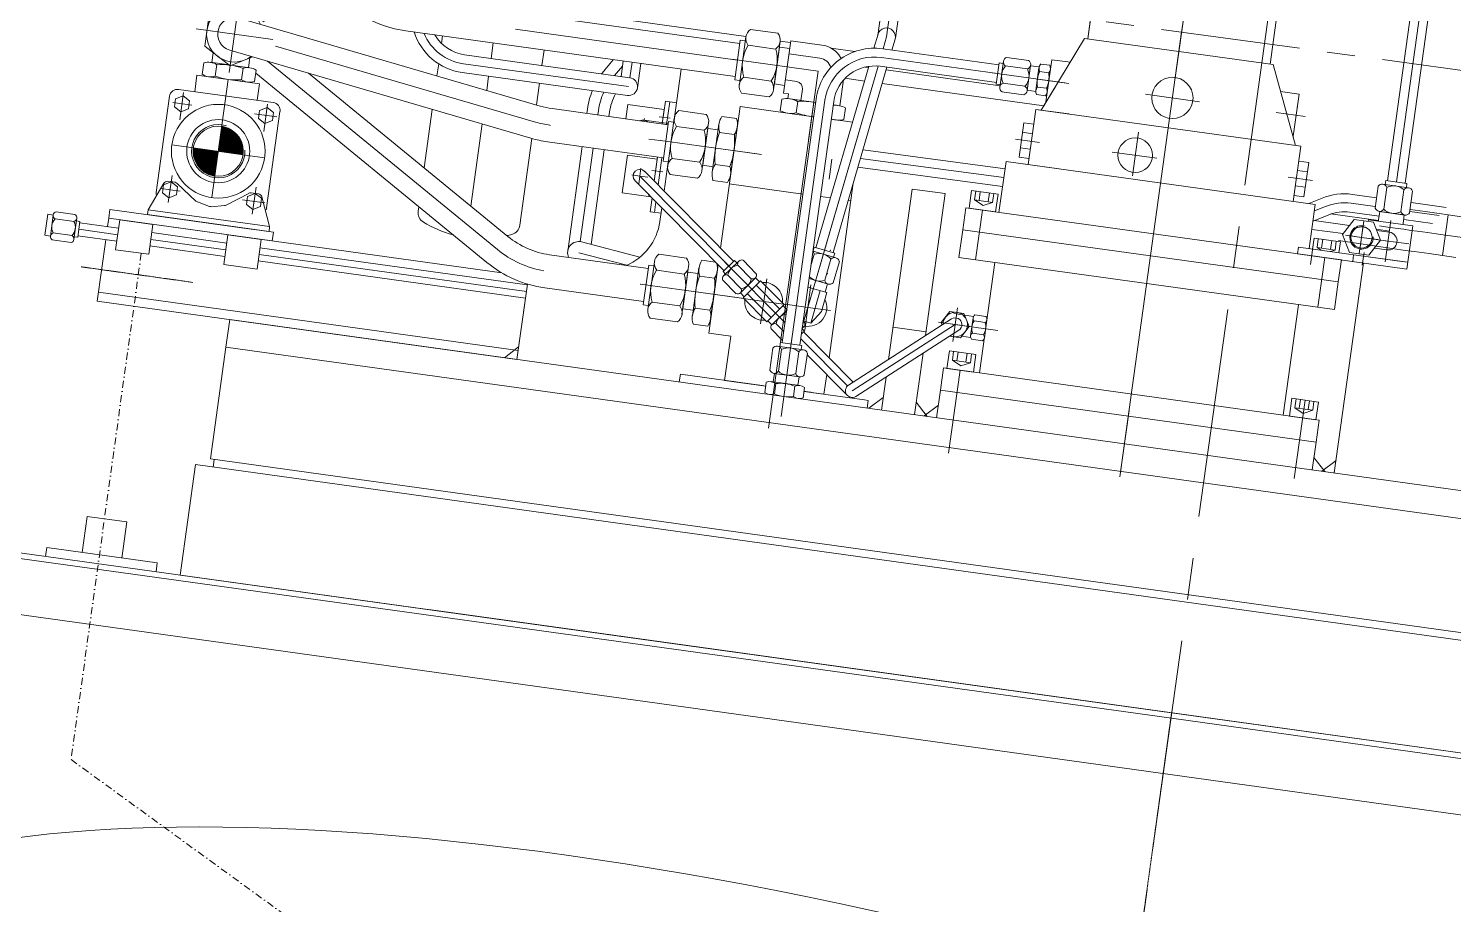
# Model space of a CAD drawing. Extents: x 766778 to 845620, y 133762 to 209800.
# Drawn here: x 774359 to 775637, y 190359 to 191144 of the extents above; entities that cross this region are included whole.
import ezdxf

# ---------------------------------------------------------------- set-up
doc = ezdxf.new("R2010")
doc.units = 0
doc.header["$MEASUREMENT"] = 0
for name, pattern in [('ACAD_ISO03W100', [30, 12, -18]), ('CENTER', [2, 1.25, -0.25, 0.25, -0.25]), ('DASHDOT', [25.4, 12.7, -6.35, 0, -6.35])]:
    doc.linetypes.add(name, pattern=pattern)
doc.layers.get('0').update_dxf_attribs({"color": 1, "linetype": 'CONTINUOUS'})
doc.layers.get('Defpoints').update_dxf_attribs({"linetype": 'CONTINUOUS'})
for name, color, linetype in [('E00-JAT-25', 7, 'CONTINUOUS'), ('E00-KES-25', 7, 'CENTER'), ('E00-PKA-50', 3, 'DASHDOT'), ('HA0-KES-25', 7, 'CENTER')]:
    doc.layers.add(name, color=color, linetype=linetype)
doc.layers.add('E00-JAT-50', color=252, linetype='CONTINUOUS', lineweight=5)

# ---------------------------------------------------------------- blocks, each defined once
blk = doc.blocks.new('A$C083F08EE')
at = {"layer": 'E00-KES-25', "color": 253, "linetype": 'CENTER', "lineweight": 5, "ltscale": 150}
blk.add_line((2818.1, 5852.9), (2095.8, 713.8), dxfattribs=at)
blk = doc.blocks.new('A$C59AF2E24')
at = {"layer": 'Defpoints', "color": 252, "linetype": 'ByBlock', "lineweight": 5}
blk.add_point((355, 2070.6), dxfattribs=at)
at = {"layer": 'E00-JAT-25', "color": 252, "linetype": 'Continuous', "lineweight": 5}
for p, q in [((1312.6, 2457.9), (1361, 2802.5)), ((1306.9, 2417.3), (1350.6, 2728.2)), ((1236.5, 2509), (1228.9, 2454.5)), ((468.4, 2494.4), (458.8, 2425.7)), ((1232.6, 2481.8), (1228.8, 2454.5)), ((1399.8, 2486), (1392.2, 2431.5)), ((1398.6, 2477.3), (1392.2, 2431.5)), ((429.3, 2464.9), (497.9, 2455.2)), ((916.3, 2414), (922.3, 2456.8)), ((950.9, 2460.1), (926.4, 2463.5)), ((1045.2, 2446), (1048.3, 2456.6)), ((1226, 2454.9), (1187, 2390.7)), ((1395, 2431.1), (1226, 2454.9)), ((1313, 2460.8), (1256.9, 2061.8)), ((443.2, 2434.6), (444.4, 2443.3)), ((948.9, 2445.8), (924.4, 2449.3)), ((947, 2409.6), (953, 2452.5)), ((962.5, 2453.2), (955.9, 2406.3)), ((960.9, 2441.5), (988.6, 2437.6)), ((962.5, 2453.2), (990.3, 2449.3)), ((436.1, 2434.3), (434.7, 2424)), ((477.3, 2429.8), (442.1, 2434.8)), ((447.8, 2432.7), (446.4, 2422.4)), ((471.3, 2429.4), (469.8, 2419.1)), ((476.2, 2430), (477.4, 2438.7)), ((476.2, 2430), (476.3, 2430.2)), ((864.1, 2428), (857.4, 2380.5)), ((909.7, 2436.7), (987, 2425.9)), ((977.4, 2214.2), (1040.7, 2430.4)), ((1149.9, 2411.4), (1153.2, 2434.5)), ((1174.6, 2427.6), (1155.1, 2430.3)), ((1175.6, 2435.3), (1156.1, 2438)), ((1174.3, 2407.9), (1177.5, 2431.1)), ((1185, 2428.7), (1182.1, 2408.2)), ((1186.5, 2432), (1194.6, 2430.9)), ((1191.1, 2398.2), (1196.4, 2435.8)), ((1196.4, 2435.8), (1213.2, 2433.5)), ((1395, 2431.1), (1414.8, 2358.7)), ((427.9, 2408.5), (429.9, 2423.4)), ((485.9, 2415.5), (429.9, 2423.4)), ((475.5, 2417), (440.3, 2421.9)), ((443, 2313.5), (457.9, 2419.4)), ((483, 2427.7), (481.5, 2417.4)), ((483.8, 2400.7), (485.9, 2415.5)), ((944.9, 2417.2), (920.3, 2420.7)), ((957.6, 2418.1), (967.7, 2416.6)), ((987, 2425.9), (978.3, 2364.5)), ((1006.5, 2394.9), (1009.8, 2418)), ((1142.9, 2424.2), (1208.1, 2415)), ((1185.5, 2425.2), (1193.7, 2424)), ((1185.8, 2418.1), (1211.6, 2414.5)), ((1195.2, 2427.3), (1192.3, 2406.7)), ((393.2, 2318.3), (405.3, 2404.4)), ((413.5, 2410.5), (498.2, 2398.6)), ((414.4, 2383.3), (417.9, 2407.7)), ((942.9, 2402.9), (918.3, 2406.4)), ((972.8, 2409.9), (971.3, 2399.8)), ((1171.3, 2404.4), (1151.8, 2407.2)), ((1172.4, 2412.1), (1152.9, 2414.9)), ((1182.6, 2404.6), (1190.8, 2403.4)), ((1183.6, 2411.4), (1191.8, 2410.3)), ((1200.3, 2412.6), (1187, 2390.7)), ((1280.4, 2404.8), (1328.9, 2398)), ((1418.2, 2404.7), (1401.4, 2407)), ((1412.9, 2367), (1418.2, 2404.7)), ((408.2, 2398.8), (425.4, 2396.4)), ((489.8, 2372.7), (493.2, 2397.1)), ((492.2, 2304.4), (504.3, 2390.5)), ((847.1, 2378.9), (849.9, 2399.2)), ((859.8, 2397.8), (849.9, 2399.2)), ((851, 2378.3), (853.9, 2398.6)), ((886.6, 2387.3), (862, 2390.8)), ((916.9, 2394.3), (982.8, 2385.1)), ((954.3, 2400.9), (952.8, 2390.6)), ((959.6, 2401.4), (984.6, 2397.9)), ((984.6, 2397.9), (961.6, 2401.2)), ((968.6, 2398.9), (967.1, 2388.6)), ((1000.5, 2395.7), (1006.5, 2394.9)), ((1004.5, 2395.1), (1000.5, 2395.7)), ((1011.5, 2392.8), (1010, 2382.5)), ((1182.1, 2391.4), (1175.1, 2341.9)), ((1175.1, 2341.9), (1182.1, 2391.4)), ((1182.1, 2391.4), (1419.7, 2358)), ((1211.8, 2387.2), (1182.1, 2391.4)), ((1416.8, 2393.2), (1416.6, 2393)), ((481.4, 2388.6), (501.5, 2385.7)), ((830.7, 2381.2), (831.1, 2383.8)), ((854.3, 2383.9), (844.4, 2385.3)), ((851.9, 2341.2), (857.9, 2384.1)), ((882.6, 2336.9), (888.6, 2379.8)), ((897.9, 2378.5), (891.9, 2335.6)), ((900.5, 2385.4), (913.7, 2383.5)), ((982.8, 2385.1), (959.8, 2388.3)), ((1002.7, 2382.3), (998.7, 2382.8)), ((998.7, 2382.8), (1017.6, 2380.2)), ((1167, 2348.6), (1171.3, 2379.3)), ((1171.3, 2379.3), (1180.2, 2378)), ((1423.5, 2384.7), (1397.7, 2388.3)), ((845.4, 2364), (932.1, 2351.8)), ((884.6, 2373.1), (860, 2376.5)), ((898.5, 2371.1), (911.7, 2369.2)), ((914.3, 2376.2), (908.3, 2333.3)), ((1163.7, 2364.7), (1185.4, 2361.6)), ((1170.1, 2370.9), (1179, 2369.6)), ((1274.1, 2370.9), (1268.6, 2331.8)), ((407.3, 2360.9), (490.5, 2349.2)), ((886.6, 2358.2), (936.1, 2351.2)), ((1168.1, 2357), (1177, 2355.7)), ((1250.4, 2353), (1290.5, 2347.4)), ((1412.8, 2308.5), (1419.7, 2358)), ((1419.5, 2355.3), (1419.4, 2355.5)), ((826.9, 2332.2), (827.9, 2339.4)), ((839.9, 2327.6), (842.9, 2349.2)), ((843.4, 2324), (846.8, 2348.6)), ((852.4, 2344.8), (848.7, 2318.7)), ((880.5, 2344.5), (856, 2347.9)), ((894.5, 2342.5), (907.7, 2340.7)), ((999.1, 2346.9), (996.6, 2329.1)), ((1024.8, 2347.7), (1153.3, 2330.3)), ((1148.9, 2299.1), (1155.3, 2344.7)), ((1155.3, 2344.7), (1432.6, 2305.7)), ((1202.8, 2338), (1155.3, 2344.7)), ((1175.9, 2347.3), (1167, 2348.6)), ((1426.8, 2343.4), (1417.8, 2344.6)), ((1422.4, 2312.7), (1426.8, 2343.4)), ((386, 2302.7), (400, 2326.4)), ((403.7, 2328.2), (410.1, 2327.3)), ((404, 2309.1), (407.4, 2333.5)), ((412.1, 2326.3), (428.8, 2310.5)), ((826.9, 2332.2), (819.7, 2333.3)), ((826.9, 2332.2), (825.9, 2325.1)), ((826.9, 2332.2), (834, 2331.2)), ((837.7, 2337.3), (847.6, 2335.9)), ((878.5, 2330.2), (854, 2333.6)), ((892.5, 2328.2), (905.7, 2326.4)), ((1430, 2327.3), (1408.3, 2330.3)), ((1425.6, 2335), (1416.7, 2336.2)), ((397.4, 2321.8), (414.6, 2319.4)), ((476.3, 2317.3), (455.8, 2306.7)), ((484.9, 2316.8), (478.4, 2317.7)), ((479.3, 2298.6), (482.8, 2322.9)), ((494.9, 2287.4), (487.9, 2314)), ((835.6, 2314.9), (834.5, 2315)), ((907.1, 2325), (973.1, 2315.7)), ((988.9, 2313.5), (997.8, 2312.3)), ((1122.2, 2302.9), (1124.4, 2318.7)), ((1124.4, 2318.7), (1148.1, 2315.4)), ((1127.1, 2310.3), (1128.2, 2318.2)), ((1131.1, 2309.7), (1132.2, 2317.6)), ((1139.2, 2308.6), (1140.3, 2316.5)), ((1144.3, 2315.9), (1143.2, 2308)), ((1145.9, 2299.5), (1148.1, 2315.4)), ((1413.5, 2313.9), (1422.4, 2312.7)), ((1423.6, 2321.1), (1414.7, 2322.3)), ((1486.2, 2302.4), (1489, 2321.9)), ((1493.2, 2323.7), (1516.3, 2320.5)), ((1494, 2301.3), (1496.7, 2320.8)), ((1509.4, 2299.1), (1512.1, 2318.6)), ((1517.1, 2298), (1519.9, 2317.5)), ((303.5, 2301), (320.3, 2298.6)), ((350.6, 2295.2), (351.7, 2303.1)), ((498.2, 2282.5), (351.7, 2303.1)), ((385.4, 2298.4), (386, 2302.7)), ((386, 2302.7), (494.9, 2287.4)), ((430.1, 2309.7), (441.1, 2305.6)), ((454.5, 2306.3), (442.7, 2305.4)), ((470.5, 2311.5), (490.6, 2308.7)), ((836, 2300.2), (837.8, 2312.7)), ((836, 2300.2), (845.9, 2298.8)), ((840, 2299.6), (841.3, 2309.1)), ((846.6, 2303.7), (844.8, 2291.3)), ((1013.8, 2310), (1016.1, 2309.7)), ((1116.4, 2283.5), (1119.2, 2303.3)), ((1455.9, 2256), (1119.2, 2303.3)), ((1122.2, 2302.9), (1145.9, 2299.5)), ((1127.1, 2310.3), (1134.6, 2305.2)), ((1127.1, 2310.3), (1143.2, 2308)), ((1134, 2301.2), (1127.8, 2256.6)), ((1143.2, 2308), (1134.6, 2305.2)), ((1427, 2266.1), (1432.6, 2305.7)), ((293.3, 2280), (296, 2298.8)), ((300.9, 2298.1), (298.3, 2279.3)), ((302.6, 2294.7), (319.5, 2292.3)), ((322, 2295.2), (319.4, 2276.3)), ((349.5, 2287.7), (350.6, 2295.2)), ((350.6, 2295.2), (702.9, 2245.7)), ((497.1, 2274.6), (350.6, 2295.2)), ((385.4, 2298.4), (494.3, 2283.1)), ((480.4, 2285), (399.2, 2296.4)), ((494.3, 2283.1), (494.9, 2287.4)), ((1474, 2276.1), (1476, 2290.7)), ((1474, 2276.1), (1475.6, 2287.4)), ((1489.3, 2291.7), (1489.1, 2290.7)), ((1489.8, 2299.4), (1512.9, 2296.1)), ((1495.2, 2254.3), (1500.4, 2291.3)), ((1511.3, 2288.6), (1511.1, 2287.6)), ((1517.3, 2299.3), (1543.6, 2295.6)), ((1546.7, 2259.8), (1551.8, 2296.2)), ((1563.7, 2294.5), (1551.8, 2296.2)), ((299.9, 2275.8), (316.8, 2273.5)), ((300.8, 2282.1), (317.7, 2279.8)), ((340.1, 2220.9), (347.9, 2275.9)), ((497.1, 2274.6), (498.2, 2282.5)), ((1112.9, 2258.7), (1116.4, 2283.5)), ((1116.4, 2283.5), (1453.1, 2236.2)), ((1430, 2265.7), (1431.4, 2275.6)), ((1431.4, 2275.6), (1455.1, 2272.2)), ((1434.1, 2267.1), (1435.2, 2275)), ((1474, 2276.1), (1459.5, 2278.2)), ((1474, 2276.1), (1462.7, 2277.7)), ((1474, 2276.1), (1471.9, 2261.6)), ((1474, 2276.1), (1472.4, 2264.9)), ((1474, 2276.1), (1485.3, 2274.6)), ((1474, 2276.1), (1488.5, 2274.1)), ((868.5, 2258.6), (843.9, 2262.1)), ((993.8, 2270.3), (972.7, 2198)), ((980.2, 2251.5), (983.2, 2261.8)), ((982.1, 2264.7), (1002.6, 2258.7)), ((1417.3, 2267.4), (1416.5, 2261.5)), ((1417.3, 2267.4), (1512.1, 2254.1)), ((1431.3, 2273.6), (1428.2, 2251.8)), ((1434.1, 2267.1), (1450.2, 2264.8)), ((1434.1, 2267.1), (1437.8, 2264.6)), ((1438.1, 2266.5), (1439.2, 2274.5)), ((1450.2, 2264.8), (1445.9, 2263.4)), ((1446.2, 2265.4), (1447.3, 2273.3)), ((1451.3, 2272.8), (1450.2, 2264.8)), ((1453.7, 2262.3), (1455.1, 2272.2)), ((1474.6, 2251.3), (1476.2, 2262.7)), ((1516.4, 2270.2), (1491.1, 2273.7)), ((833.8, 2212.5), (839.8, 2255.3)), ((864.5, 2208.2), (870.5, 2251)), ((879.8, 2249.7), (873.8, 2206.9)), ((882.4, 2256.6), (894.7, 2254.9)), ((901.9, 2242.5), (915.5, 2255.9)), ((903, 2255), (956.9, 2200.4)), ((926.7, 2240), (914.7, 2252.1)), ((931.2, 2244.5), (919.3, 2256.6)), ((992.6, 2238.5), (998.2, 2257.4)), ((1000.1, 2236.3), (1005.7, 2255.2)), ((1449.6, 2211.4), (1112.9, 2258.7)), ((1145.1, 2254.2), (1131.2, 2155.2)), ((1416.5, 2261.5), (1514.5, 2247.7)), ((1429.1, 2259.7), (1452.9, 2256.4)), ((1441, 2258.1), (1434.8, 2213.5)), ((1449.2, 2065), (1475.7, 2253.2)), ((1455.9, 2256), (1453.1, 2236.2)), ((1466, 2254.5), (1466.8, 2260.5)), ((1475.9, 2260.7), (1475.7, 2259.2)), ((1546.7, 2259.8), (1558.6, 2258.1)), ((866.5, 2244.3), (841.9, 2247.8)), ((880.4, 2242.4), (893.6, 2240.5)), ((896.2, 2247.4), (890.2, 2204.5)), ((913.1, 2226.6), (901.2, 2238.8)), ((917.7, 2231.1), (905.7, 2243.2)), ((916.9, 2227.3), (930.5, 2240.7)), ((935, 2238.2), (919.4, 2222.8)), ((935, 2238.2), (956.2, 2216.7)), ((978.6, 2240.1), (995.7, 2235.1)), ((341.3, 2228.8), (717.6, 2175.9)), ((725.9, 2235.6), (716.4, 2168)), ((725.8, 2234.9), (725.9, 2235.6)), ((827.3, 2235.2), (914, 2223.1)), ((868.5, 2229.5), (918, 2222.5)), ((923.3, 2226.6), (944.5, 2205.1)), ((931.1, 2234.3), (952.3, 2212.8)), ((994.5, 2227.4), (977.5, 2232.4)), ((988.4, 2229.2), (979.9, 2200.2)), ((1453.1, 2236.2), (1449.6, 2211.4)), ((716.4, 2168), (340.1, 2220.9)), ((716.4, 2168), (724.2, 2223)), ((862.4, 2215.7), (837.9, 2219.2)), ((876.4, 2213.8), (889.6, 2211.9)), ((919.4, 2222.8), (940.6, 2201.3)), ((956.2, 2216.7), (940.6, 2201.3)), ((958.7, 2212.1), (945.1, 2198.7)), ((1107.4, 2183.5), (1111.6, 2213.7)), ((1417.4, 2215.9), (1403.5, 2116.9)), ((860.4, 2201.4), (835.9, 2204.9)), ((874.4, 2199.5), (887.6, 2197.6)), ((948.9, 2199.4), (955.7, 2192.5)), ((957.9, 2208.3), (958, 2208.3)), ((973.2, 2201.9), (974.4, 2200.7)), ((1094.4, 2200.7), (1124.6, 2196.5)), ((1147.8, 2193.2), (1106.7, 2199)), ((1114.3, 2207.5), (1108.4, 2208.4)), ((1125.8, 2205.9), (1118, 2207)), ((1125.6, 2204.7), (1123.3, 2188.4)), ((1126.5, 2201.8), (1136.3, 2200.4)), ((1127.2, 2207.2), (1137.1, 2205.8)), ((1137.9, 2202.9), (1135.6, 2186.6)), ((944.4, 2195), (954.6, 2184.5)), ((963, 2186.5), (953.2, 2116.6)), ((973.6, 2196.9), (972.3, 2195.6)), ((1053.7, 2196.4), (1083.4, 2192.2)), ((1123.1, 2187.1), (1115.3, 2188.2)), ((1124.2, 2185.5), (1134, 2184.1)), ((1124.9, 2190.9), (1134.8, 2189.5)), ((718, 2179.2), (705.2, 2169.6)), ((943.3, 2158.1), (946, 2177.6)), ((950.2, 2179.5), (973.4, 2176.3)), ((951, 2157), (953.7, 2176.5)), ((966.4, 2154.9), (969.1, 2174.4)), ((974.1, 2153.8), (976.9, 2173.3)), ((1102, 2159.3), (1104.2, 2175.1)), ((1104.2, 2175.1), (1128, 2171.8)), ((1106.9, 2166.7), (1108, 2174.6)), ((1111, 2166.1), (1112.1, 2174)), ((1119, 2165), (1120.1, 2172.9)), ((1124.1, 2172.3), (1123, 2164.4)), ((1099, 2159.7), (1096.2, 2139.9)), ((1099, 2159.7), (1435.7, 2112.4)), ((1106.9, 2166.7), (1114.4, 2161.6)), ((1106.9, 2166.7), (1123, 2164.4)), ((1123, 2164.4), (1114.4, 2161.6)), ((1125.7, 2155.9), (1128, 2171.8)), ((940, 2147.1), (938.7, 2138)), ((970.1, 2144.1), (944.4, 2147.7)), ((946.8, 2155.1), (969.9, 2151.9)), ((1102, 2159.3), (1125.7, 2155.9)), ((1113.9, 2157.6), (1103.4, 2083.3)), ((968.5, 2132.6), (942.8, 2136.2)), ((948.5, 2145.9), (947.2, 2136.8)), ((965.7, 2143.5), (964.4, 2134.3)), ((974.3, 2142.3), (973, 2133.1)), ((1096.2, 2139.9), (1092.7, 2115.1)), ((1264.6, 2116.2), (1096.2, 2139.9)), ((1032, 2123.7), (1044.8, 2133.3)), ((1074.5, 2129.1), (1084.1, 2116.3)), ((1081.5, 2116.7), (1094.3, 2126.3)), ((1409, 2116.1), (1411.2, 2132)), ((1411.2, 2132), (1435, 2128.6)), ((1423.1, 2130.3), (1413.2, 2060)), ((1413.9, 2123.5), (1415, 2131.4)), ((1413.9, 2123.5), (1430, 2121.3)), ((1413.9, 2123.5), (1421.4, 2118.4)), ((1417.9, 2123), (1419, 2130.9)), ((1430, 2121.3), (1421.4, 2118.4)), ((1426, 2121.8), (1427.1, 2129.7)), ((1431.1, 2129.2), (1430, 2121.3)), ((1432.7, 2112.8), (1435, 2128.6)), ((1264.6, 2116.2), (1432.9, 2092.6)), ((1409, 2116.1), (1432.7, 2112.8)), ((1435.7, 2112.4), (1432.9, 2092.6)), ((1432.9, 2092.6), (1429.4, 2067.8)), ((1440.6, 2066.2), (1431, 2079)), ((1450.8, 2076.2), (1438, 2066.6))]:
    blk.add_line(p, q, dxfattribs=at)
for points in [[(1414.8, 2750.4), (1517.5, 2736, -0.414214), (1555.8, 2685.1), (1505.3, 2325.8)], [(1415.9, 2758.3), (1518.6, 2743.9, -0.414214), (1563.7, 2684), (1513.2, 2324.7)], [(1413.6, 2742.5), (1516.4, 2728.1, -0.414214), (1547.9, 2686.3), (1497.3, 2326.9)], [(912.6, 2421.2), (617.3, 2462.7, -0.414214), (527.9, 2581.3), (538.9, 2659.5)], [(916.8, 2450.9), (621.5, 2492.4, -0.414214), (557.6, 2577.1), (568.6, 2655.3)], [(922.3, 2457.2), (722.6, 2485.2, -0.414214), (669.5, 2555.8), (673.1, 2582.1)], [(852.4, 2378.1), (748.4, 2392.8, -0.036619), (737.7, 2395.1), (467.9, 2474.4)], [(624.7, 2461.7, 0.288071), (667.8, 2425.3), (815.9, 2404.5)], [(633.6, 2460.4, 0.264501), (668.9, 2433.2), (817, 2412.4)], [(643.2, 2459, 0.228871), (670, 2441.1), (818.1, 2420.3)], [(914.7, 2436), (715.6, 2464, -0.414214)], [(848.2, 2348.4), (744.3, 2363, -0.036619), (729.3, 2366.3), (459.4, 2445.7)], [(746.9, 2377.8), (746.4, 2377.9, -0.036619), (733.5, 2380.7), (500.4, 2449.2)], [(962.3, 2451.6), (953, 2452.9, -0.414214)], [(954.4, 2182.7), (985, 2400.9, -0.414214), (1044.9, 2446), (1149, 2431.4)], [(1019.8, 2443.5), (998.7, 2446.5, -0.414214)], [(740.8, 2247.4, -0.129649), (699.1, 2266.6), (493.3, 2435.7)], [(803.3, 2436.5), (795.7, 2427.6, 0.016738), (792.8, 2423.9)], [(811.5, 2430.8), (804.3, 2422.3, 0.140738)], [(962.3, 2181.5), (993, 2399.8, -0.414214), (1043.8, 2438.1), (1147.9, 2423.5)], [(970.2, 2180.4), (1000.9, 2398.7, -0.414214), (1042.7, 2430.2), (1146.8, 2415.5)], [(1032, 2429.1), (1029.1, 2429.6, -0.414214)], [(830.1, 2219.7), (741.6, 2232.1, -0.137899), (689.6, 2255), (482.6, 2425)], [(834.3, 2249.4), (745.8, 2261.8, -0.137899), (708.6, 2278.2), (530.1, 2424.9)], [(1028.4, 2417), (1011.1, 2419.5, -0.414214)], [(1150.2, 2412.5), (1048, 2426.9, -0.414214)], [(784.5, 2408.9, 0.061729), (780, 2392.3), (779.4, 2388.4)], [(794.7, 2407.5, 0.072325), (789.9, 2390.9), (789.3, 2387)], [(805.2, 2406, 0.087418), (799.8, 2389.5), (799.3, 2385.6)], [(1189.3, 2394.4), (1044.4, 2414.8, -0.414214)], [(850.3, 2363.3), (835.1, 2365.4, -0.036619)], [(1426.7, 2306.5), (1438.6, 2311.3, -0.131652), (1465.8, 2314.7), (1487.5, 2311.6)], [(1431.8, 2299.9), (1441.6, 2303.9, -0.131652), (1464.7, 2306.7), (1486.4, 2303.7)], [(1549.2, 2278), (1581.9, 2273.4, 0.414214), (1610.2, 2294.7), (1611.4, 2303.8)], [(1430.5, 2290.8), (1444.6, 2296.5, -0.131652), (1463.6, 2298.8), (1489.7, 2295.1)], [(485.4, 2262.6), (725, 2228.9, 0.414214)], [(486.2, 2268.5), (725.8, 2234.9, 0.414214)], [(484.5, 2256.7), (724.2, 2223, 0.414214)], [(832.2, 2234.6), (826.9, 2235.3, -0.137899)]]:
    blk.add_lwpolyline(points, format="xyb", dxfattribs=at)
for points in [[(1040.4, 2457.8), (1053.5, 2550.8)], [(1048.3, 2456.6), (1061.4, 2549.6)], [(1056.3, 2455.5), (1069.3, 2548.4)], [(490.4, 2470.9), (467.6, 2488.6), (440.9, 2477.8), (436.9, 2449.2), (459.6, 2431.5), (479.8, 2439.6)], [(650.2, 2458.1), (649.2, 2451.4)], [(916.8, 2417.6), (912.2, 2418.2), (917.2, 2453.9), (921.8, 2453.2)], [(1037, 2446.5), (1040.7, 2458.9)], [(1045.2, 2446), (1048.3, 2456.6)], [(1053.2, 2444.8), (1056, 2454.4)], [(695.7, 2451.7), (693.8, 2437.8)], [(741.3, 2445.3), (739.3, 2431.4)], [(956.9, 2413.3), (947.7, 2414.6), (952.3, 2447.6), (961.6, 2446.3)], [(476.6, 2429.9), (476.3, 2430.2)], [(646.7, 2433.1), (645.1, 2422.3)], [(812.2, 2435.3), (810.2, 2421.4)], [(820.1, 2434.2), (818.1, 2420.3)], [(828, 2433.1), (825, 2411.3)], [(984.7, 2267.7), (1032.3, 2430.2)], [(992.4, 2265.5), (1040.7, 2430.4)], [(1000.1, 2263.3), (1048.7, 2429.3)], [(1150.2, 2413.4), (1146.6, 2414), (1149.2, 2433), (1152.9, 2432.5)], [(1182, 2407.4), (1174.4, 2408.5), (1177.4, 2430.5), (1185.1, 2429.5)], [(691.5, 2422), (689.7, 2409.2)], [(737.1, 2415.6), (734.4, 2396.1)], [(955.9, 2406.3), (960.2, 2405.7), (959.6, 2401.4)], [(640.9, 2392.3), (633.5, 2339.9)], [(814.4, 2383.5), (816.2, 2396.4), (848.9, 2391.8), (847.1, 2378.9)], [(899.1, 2267.5), (916.9, 2394.3)], [(983, 2397.9), (942, 2106)], [(685.5, 2379.2), (675.2, 2305.6)], [(830.8, 2382.2), (852.6, 2379.2)], [(852.4, 2344.8), (847.8, 2345.5), (852.8, 2381.1), (857.4, 2380.5)], [(730.1, 2366), (719.2, 2288.3)], [(892.6, 2340.5), (883.3, 2341.8), (887.9, 2374.8), (897.2, 2373.5)], [(775.3, 2358.7), (762.1, 2265)], [(785.2, 2357.3), (773.4, 2273.5)], [(795.1, 2355.9), (783.1, 2271)], [(1027.1, 2355.5), (1154.4, 2338.1)], [(836.7, 2313.7), (811.1, 2317.3), (815.9, 2351)], [(815.9, 2351), (842.6, 2347.2), (839.9, 2327.6)], [(1022.5, 2339.9), (1152.1, 2322.3)], [(902.2, 2247.3), (822.6, 2328)], [(906.5, 2251.5), (826.9, 2332.2)], [(910.8, 2255.7), (831.1, 2336.5)], [(1495.3, 2323.5), (1495.8, 2327.1), (1514.8, 2324.4), (1514.3, 2320.8)], [(1018.3, 2325.4), (996.3, 2168.9)], [(628.7, 2305), (628.1, 2301.1)], [(1551.8, 2296.2), (1543.6, 2297.4), (1531.2, 2299.1), (1517.5, 2301)], [(1518.4, 2307.3), (1549.8, 2302.9)], [(296, 2298.8), (300.9, 2298.1), (298.3, 2279.3), (293.3, 2280)], [(321.7, 2292.9), (324.8, 2292.4), (322.8, 2278.2), (319.7, 2278.6)], [(324.7, 2291.2), (359.4, 2286.4)], [(1431.5, 2291.2), (1463.2, 2286.7)], [(1446.5, 2297.2), (1489.2, 2291.2)], [(1514.5, 2247.7), (1519.9, 2286.3), (1480.3, 2291.9), (1480.1, 2290.4)], [(1489.3, 2291.7), (1490.3, 2299.3), (1512.3, 2296.2), (1511.3, 2288.6)], [(1511.8, 2292), (1537.7, 2288.4)], [(1517.3, 2299.3), (1543.6, 2295.6)], [(323, 2279.4), (357.8, 2274.5)], [(323.8, 2285.3), (358.6, 2280.4)], [(388.3, 2276.2), (455.6, 2266.8)], [(389.1, 2282.2), (456.5, 2272.7)], [(1429.4, 2283.4), (1457.5, 2279.5)], [(1474, 2276.1), (1497.8, 2272.8)], [(1487.2, 2283.4), (1499.1, 2281.7)], [(1487.7, 2282.3), (1498.9, 2280.7)], [(1549.2, 2278), (1545, 2278.6), (1541, 2279.1), (1537.1, 2279.7), (1533, 2280.3), (1528.7, 2280.9), (1523.8, 2281.6), (1518.2, 2282.3), (1511.8, 2283.3), (1504.2, 2284.3), (1495.6, 2285.7), (1490, 2286.6)], [(387.5, 2270.3), (454.8, 2260.8)], [(815, 2252.3), (772, 2263.6)], [(826.9, 2259.4), (774.6, 2273.3)], [(982.2, 2264.7), (983.2, 2268.2), (1001.6, 2262.8), (1000.6, 2259.3)], [(1546.7, 2259.8), (1534.5, 2261.5), (1521.3, 2263.3), (1515.7, 2264.1), (1509.2, 2265), (1501.5, 2266.1), (1453.3, 2273.5)], [(1485.5, 2266.5), (1496.7, 2264.9)], [(834.3, 2216.1), (829.7, 2216.7), (834.7, 2252.4), (839.3, 2251.7)], [(888.4, 2191.3), (897, 2252.6)], [(903.6, 2244.2), (901.4, 2246.4), (911.6, 2256.5), (913.9, 2254.3)], [(1475.9, 2260.7), (1475.7, 2259.2), (1515.3, 2253.7)], [(874.5, 2211.8), (865.2, 2213.1), (869.8, 2246.1), (879.1, 2244.8)], [(920.4, 2223.8), (916.9, 2227.3), (930.5, 2240.7), (934, 2237.2)], [(937.8, 2219.7), (940.6, 2239.9)], [(978.6, 2240.1), (995.1, 2235.2), (993, 2227.8)], [(994.5, 2227.4), (989.6, 2210.6), (979.9, 2200.2), (973.3, 2202.1)], [(977.4, 2214.2), (980.2, 2234.4)], [(937.8, 2219.7), (917.6, 2222.6)], [(937.8, 2219.7), (934.9, 2199.5)], [(937.8, 2219.7), (958, 2216.9)], [(955.2, 2215.7), (958.7, 2212.1), (945.1, 2198.7), (941.6, 2202.3)], [(977.4, 2214.2), (957.2, 2217)], [(977.4, 2214.2), (974.6, 2193.9)], [(977.4, 2214.2), (997.6, 2211.3)], [(1013.7, 2144.4), (1106.3, 2203.7)], [(1017, 2139.4), (1109.5, 2198.6)], [(1104.8, 2210.4), (1096.9, 2200.4), (1097.8, 2198.2)], [(1104.4, 2188.2), (1114.3, 2186.8), (1122.1, 2196.8), (1117.3, 2208.6), (1104.8, 2210.4)], [(908.2, 2188.5), (888.4, 2191.3)], [(908.2, 2188.5), (902.6, 2148.9)], [(971, 2186), (1012.8, 2143.7)], [(972, 2195.3), (974.2, 2193), (971.6, 2190.4)], [(973.4, 2192.2), (1017.8, 2147.1)], [(1020.2, 2134.3), (1112.8, 2193.6)], [(952.3, 2179.2), (952.8, 2182.9), (971.8, 2180.2), (971.3, 2176.5)], [(976.7, 2171.7), (1012.7, 2135.2)], [(862, 2147.6), (863, 2154.5)], [(939.5, 2143.7), (936.3, 2144.2), (863, 2154.5)], [(902.6, 2148.9), (939.5, 2143.7)], [(939.5, 2143.7), (923, 2146.1), (918.9, 2146.6), (914.5, 2147.3), (910.9, 2147.8), (907.5, 2148.2)], [(946.3, 2147.4), (947.3, 2155.1), (969.4, 2152), (968.3, 2144.3)], [(994.2, 2154), (991.7, 2136.4)], [(1031.3, 2130.8), (1027.9, 2131.3), (1015, 2133.1), (973.8, 2138.9)], [(973.8, 2138.9), (991.7, 2136.4)], [(986.8, 2137.1), (982.3, 2137.7), (979.8, 2138.1), (975.4, 2138.7), (973.8, 2138.9)], [(1031.3, 2130.8), (1030.4, 2123.9)], [(1256.9, 2061.8), (1265.3, 2121.2)]]:
    blk.add_lwpolyline(points, dxfattribs=at)
for points in [[(415.4, 2390.5), (422.2, 2393.2), (423.2, 2400.4), (417.5, 2404.8), (410.7, 2402.1), (409.7, 2395)], [(490.8, 2379.9), (485.1, 2384.4), (486.1, 2391.5), (492.8, 2394.3), (498.5, 2389.8), (497.5, 2382.6)], [(406.6, 2327.8), (412.3, 2323.3), (411.3, 2316.2), (404.6, 2313.4), (398.9, 2317.9), (399.9, 2325.1)], [(482, 2317.2), (475.2, 2314.5), (474.2, 2307.3), (479.9, 2302.9), (486.7, 2305.6), (487.7, 2312.8)], [(390.2, 2289.6), (386.4, 2262.9), (356.7, 2267), (360.5, 2293.8)], [(1467.5, 2292.2), (1456.8, 2278.6), (1463.3, 2262.5), (1480.5, 2260.1), (1491.1, 2273.7), (1484.7, 2289.8)], [(487.2, 2276), (483.5, 2249.2), (453.8, 2253.4), (457.5, 2280.1)]]:
    blk.add_lwpolyline(points, close=True, dxfattribs=at)
at = {"layer": 'E00-JAT-25', "color": 252, "linetype": 'Continuous', "lineweight": 5, "const_width": 22.5}
for points in [[(460, 2353.5, 0.414214), (450.4, 2366.2, 1)], [(437.7, 2356.6, 0.414214), (447.3, 2343.9, 0.414214)]]:
    blk.add_lwpolyline(points, format="xyb", dxfattribs=at)
at = {"layer": 'E00-JAT-25', "color": 252, "linetype": 'Continuous', "lineweight": 5}
for centre, radius in [((1304.6, 2401.4), 18.5), ((448.9, 2355.1), 42), ((448.9, 2355.1), 28.3), ((448.9, 2355.1), 22.5), ((1271.2, 2350.1), 15.5), ((1474, 2276.1), 9.5)]:
    blk.add_circle(centre, radius, dxfattribs=at)
for centre, radius, start, end in [((463.6, 2460), 25, 20.4812, 306.7414), ((463.6, 2460), 15, 73.6113, 253.6113), ((932.1, 2455.4), 9.95, 125.5083, 218.4917), ((943.1, 2453.9), 9.95, 305.5083, 38.4917), ((1048.3, 2456.6), 8, 343.6935, 163.6935), ((954.1, 2430.5), 35.2, 147.757, 196.243), ((915.2, 2436), 35.2, 327.757, 16.243), ((987, 2425.9), 23.7, 28.919, 82), ((440.2, 2420.8), 14.1, 57.2207, 106.7793), ((452.1, 2378.3), 54.5, 69.4638, 94.5362), ((475.3, 2415.9), 14.1, 57.2207, 106.7793), ((987, 2425.9), 11.8, 16.2703, 82), ((1165, 2421.1), 13.6, 136.9667, 207.0333), ((1157.4, 2433.9), 4.32, 107.4768, 236.5232), ((1173.3, 2431.7), 4.32, 287.4768, 56.5232), ((1191.3, 2427.9), 6.34, 138.8818, 205.1182), ((1188.9, 2428.2), 6.34, 318.8818, 25.1182), ((442.3, 2435.9), 14.1, 237.2207, 286.7793), ((465.5, 2473.4), 54.5, 249.4638, 274.5362), ((477.5, 2431), 14.1, 237.2207, 286.7793), ((817, 2412.4), 8, 262, 82), ((926.1, 2412.6), 9.95, 125.5083, 218.4917), ((937.1, 2411), 9.95, 305.5083, 38.4917), ((966.9, 2410.8), 5.92, 352, 82), ((1162.5, 2421.4), 13.6, 316.9667, 27.0333), ((1207.1, 2415.1), 23.8, 155.0878, 188.9122), ((1170.2, 2420.3), 23.8, 335.0878, 8.9122), ((412.5, 2403.4), 7.24, 82, 172), ((1154.2, 2410.8), 4.32, 107.4768, 236.5232), ((1170, 2408.5), 4.32, 287.4768, 56.5232), ((1188.4, 2407.3), 6.34, 138.8818, 205.1182), ((1186, 2407.6), 6.34, 318.8818, 25.1182), ((497.2, 2391.5), 7.24, 352, 82), ((867.8, 2382.7), 9.95, 125.5083, 218.4917), ((962.7, 2408.8), 20.7, 241.5773, 282.4227), ((958.7, 2380.7), 20.7, 61.5773, 102.4227), ((971.8, 2318.2), 80.8, 80.8834, 92.2931), ((1001.6, 2374.7), 20.7, 61.5773, 93.3677), ((448.9, 2355.1), 23.9, 72, 2), ((829.7, 2374.3), 8, 53.045, 110.955), ((829.7, 2374.3), 8, 82.2445, 110.955), ((878.8, 2381.2), 9.95, 305.5083, 38.4917), ((914.3, 2376.2), 16.5, 146.0927, 197.9073), ((898, 2378.5), 16.5, 326.0927, 17.9073), ((992.5, 2465.3), 80.8, 251.7069, 263.1166), ((1005.6, 2402.7), 20.7, 250.6323, 282.4227), ((889.7, 2357.7), 35.2, 147.757, 196.243), ((850.8, 2363.2), 35.2, 327.757, 16.243), ((957.8, 2348.2), 63.6, 158.8787, 185.1213), ((848.4, 2363.6), 63.6, 338.8787, 5.1213), ((861.8, 2339.8), 9.95, 125.5083, 218.4917), ((872.8, 2338.3), 9.95, 305.5083, 38.4917), ((908.2, 2333.3), 16.5, 146.0927, 197.9073), ((891.9, 2335.6), 16.5, 326.0927, 17.9073), ((403.2, 2324.6), 3.62, 82, 150.6631), ((409.6, 2323.7), 3.62, 46.4623, 82), ((826.9, 2332.2), 6, 44.5862, 224.5862), ((400.4, 2317.3), 7.24, 172, 187.8344), ((477.9, 2314.1), 3.62, 82, 117.5377), ((484.4, 2313.2), 3.62, 13.3369, 82), ((1492.6, 2319.5), 4.32, 17.4768, 146.5232), ((1502.9, 2308.7), 13.6, 46.9667, 117.0333), ((1515.7, 2316.2), 4.32, 17.4768, 146.5232), ((304.3, 2297.7), 3.43, 104.2945, 239.7055), ((431.3, 2313.1), 3.62, 226.4623, 249.4712), ((442.4, 2309), 3.62, 249.4712, 274.5288), ((454.2, 2309.9), 3.62, 274.5288, 297.5377), ((485.1, 2305.4), 7.24, 336.1656, 352), ((638, 2299.7), 10, 172, 238.4218), ((854.1, 2312.8), 5.41, 317.632, 320.5632), ((1490.4, 2303.7), 4.32, 197.4768, 326.5232), ((1503.2, 2311.2), 13.6, 226.9667, 297.0333), ((310, 2287.2), 10.5, 134.9183, 209.0817), ((310.2, 2287.2), 10.5, 314.9183, 29.0817), ((318.6, 2295.7), 3.43, 284.2945, 59.7055), ((685.1, 2376.4), 100, 238.4218, 255.0986), ((709.3, 2289.7), 10, 285.5782, 352), ((795.3, 2298.2), 50, 292.8817, 352), ((1513.5, 2300.4), 4.32, 197.4768, 326.5232), ((301.7, 2278.8), 3.43, 104.2945, 239.7055), ((316, 2276.8), 3.43, 284.2945, 59.7055), ((685.1, 2376.4), 100, 283.0096, 285.5782), ((1474, 2276.1), 10.5, 72, 2), ((1497.8, 2272.8), 8, 262, 82), ((1497.8, 2272.8), 8, 262, 82), ((772, 2263.6), 10, 75.1587, 204.8803), ((849.7, 2254), 9.95, 125.5083, 218.4917), ((979, 2261.1), 4.32, 9.1703, 45.4552), ((987.6, 2248.9), 13.6, 38.6602, 108.7268), ((860.7, 2252.4), 9.95, 305.5083, 38.4917), ((896.2, 2247.4), 16.5, 146.0927, 197.9073), ((879.9, 2249.7), 16.5, 326.0927, 13.73), ((916.1, 2241.7), 10.5, 97.5045, 171.6678), ((917.9, 2253.4), 3.43, 66.8806, 202.2917), ((1001.4, 2254.5), 4.32, 9.1703, 138.2167), ((871.6, 2229), 35.2, 147.757, 196.243), ((832.7, 2234.5), 35.2, 327.757, 16.243), ((939.7, 2219.4), 63.6, 158.8787, 185.1213), ((830.3, 2234.8), 63.6, 338.8787, 5.1213), ((904.3, 2240.1), 3.43, 66.8806, 202.2917), ((916.3, 2241.5), 10.5, 277.5045, 351.6678), ((928.1, 2243.2), 3.43, 246.8806, 22.2917), ((937.8, 2219.7), 17, 354.7724, 94.4), ((988.3, 2251.4), 13.6, 225.7452, 288.7268), ((996.9, 2239.2), 4.32, 189.1703, 318.2167), ((914.5, 2229.8), 3.43, 246.8806, 22.2917), ((843.7, 2211.1), 9.95, 125.5083, 218.4917), ((854.7, 2209.5), 9.95, 305.5083, 38.4917), ((890.1, 2204.6), 16.5, 146.0927, 197.9073), ((873.9, 2206.8), 16.5, 326.0927, 17.9073), ((937.8, 2219.7), 17, 174.7724, 274.4), ((961.1, 2209.6), 3.43, 139.9347, 202.2917), ((977.4, 2214.2), 17, 258.798, 25.3486), ((947.5, 2196.3), 3.43, 66.8806, 202.2917), ((959.3, 2197.9), 10.5, 97.5045, 171.6678), ((971.2, 2199.4), 3.43, 290.2705, 22.2917), ((1109.5, 2198.6), 11, 245.6738, 179.5623), ((1109.5, 2198.6), 6, 302.618, 122.618), ((1137.1, 2194.7), 12.8, 146.5217, 197.4783), ((1129.2, 2204.1), 3.65, 123.3392, 220.6608), ((1124.1, 2196.6), 12.8, 326.5217, 17.4783), ((1134.3, 2203.4), 3.65, 303.3392, 40.6608), ((1126.9, 2187.9), 3.65, 123.3392, 220.6608), ((1132, 2187.1), 3.65, 303.3392, 40.6608), ((949.6, 2175.2), 4.32, 17.4768, 146.5232), ((959.9, 2164.4), 13.6, 46.9667, 117.0333), ((972.7, 2172), 4.32, 17.4768, 146.5232), ((943.2, 2139.1), 8.66, 52.0063, 111.9937), ((947.4, 2159.4), 4.32, 197.4768, 326.5232), ((960.2, 2167), 13.6, 226.9667, 297.0333), ((970.5, 2156.2), 4.32, 197.4768, 326.5232), ((944, 2144.8), 8.66, 232.0063, 291.9937), ((960.2, 2167), 32.9, 246.7418, 277.2582), ((952.7, 2113.3), 32.9, 66.7418, 97.2582), ((969.7, 2141.2), 8.66, 232.0063, 291.9937), ((968.9, 2135.5), 8.66, 52.0063, 111.9937), ((1017, 2139.4), 6, 122.618, 302.618)]:
    blk.add_arc(centre, radius, start, end, dxfattribs=at)
for p in [(997.7, 2265.3), (994.8, 2244.5)]:
    blk.add_point(p, dxfattribs=at)
at = {"layer": 'E00-JAT-50', "color": 252, "linetype": 'Continuous', "lineweight": 5}
for p, q in [((1049.6, 2167.4), (1071.1, 2320.1)), ((1071.1, 2320.1), (1100.8, 2316)), ((1100.8, 2316), (1082.9, 2188.7)), ((459, 2204.2), (1707.1, 2028.8)), ((441.4, 2079.4), (455.5, 2179.4)), ((455.5, 2179.4), (1702.7, 2004.2)), ((1080.7, 2173), (1072.9, 2117.9)), ((1043.2, 2122.1), (1047.4, 2151.7)), ((1694.4, 1903.3), (441.4, 2079.4)), ((443.9, 2072), (444.9, 2078.9)), ((366.5, 2023), (330.8, 2028)), ((113.9, 2012.4), (1302.9, 1845.3)), ((2378.9, 1699.1), (227, 2001.5)), ((344.1, 1993.1), (294.6, 2000.1)), ((393.6, 1986.2), (344.1, 1993.1)), ((1302.9, 1850.3), (414.2, 1975.2)), ((792.9, 1922), (515.7, 1960.9)), ((2483.6, 1628.8), (263.3, 1940.9)), ((1302.9, 1850.3), (2191.7, 1725.4)), ((1302.9, 1845.3), (2491.2, 1678.3))]:
    blk.add_line(p, q, dxfattribs=at)
at = {"layer": 'E00-JAT-50', "color": 252, "lineweight": 5}
for p, q in [((455.5, 2179.4), (459, 2204.2)), ((428.1, 2074.2), (414.2, 1975.2)), ((428.1, 2074.2), (1693.5, 1896.4)), ((330.8, 2028), (326.3, 1995.6)), ((366.5, 2023), (361.9, 1990.6)), ((294.6, 2000.1), (293.5, 1992.2)), ((393.6, 1986.2), (392.5, 1978.3)), ((1404.4, 1836), (414.2, 1975.2)), ((1404.4, 1836), (414.2, 1975.2)), ((414.2, 1975.2), (913.3, 1905.1)), ((414.2, 1975.2), (913.3, 1905.1)), ((414.2, 1975.2), (913.3, 1905.1)), ((414.2, 1975.2), (913.3, 1905.1)), ((2171.9, 1728.2), (637, 1943.9)), ((2171.9, 1728.2), (637, 1943.9)), ((637, 1943.9), (2171.9, 1728.2)), ((637, 1943.9), (2171.9, 1728.2))]:
    blk.add_line(p, q, dxfattribs=at)
at = {"layer": 'E00-KES-25', "color": 252, "linetype": 'CENTER', "lineweight": 5, "ltscale": 0.5}
blk.add_line((1211.1, 1197.1), (1302.9, 1850.3), dxfattribs=at)
at = {"layer": 'E00-KES-25', "color": 252, "linetype": 'CENTER', "lineweight": 5, "ltscale": 100}
blk.add_lwpolyline([(106.2, 2627.4), (6758.2, 1706.6)], dxfattribs=at)
at = {"layer": 'E00-PKA-50', "color": 252, "linetype": 'DASHDOT', "lineweight": 5, "ltscale": 0.5}
for p, q in [((379.7, 2263.4), (316, 1810)), ((316, 1810), (1008.9, 1304.7))]:
    blk.add_line(p, q, dxfattribs=at)
at = {"layer": 'HA0-KES-25', "color": 252, "linetype": 'CENTER', "lineweight": 5}
blk.add_lwpolyline([(425.8, 2237.6), (325.7, 2251.7)], dxfattribs=at)
blk = doc.blocks.new('thruster')
at = {"color": 7, "lineweight": 9, "ltscale": 10}
blk.add_ellipse((936582.9, 205155.7), major_axis=(-1194.6, 350.8), ratio=0.282022, start_param=3.373016, end_param=6.382042, dxfattribs=at)
at = {"color": 7}
for name, p in [('A$C083F08EE', (934022.8, 201142.8)), ('A$C59AF2E24', (935361.8, 203892.7))]:
    blk.add_blockref(name, p, dxfattribs=at)

msp = doc.modelspace()

# ---------------------------------------------------------------- block references
at = {"color": 252, "linetype": 'ACAD_ISO03W100', "ltscale": 20, "rotation": 0.09652410536552097}
msp.add_blockref('thruster', (-160932.62483, -16790.02403), dxfattribs=at)

doc.saveas('drawing.dxf')
